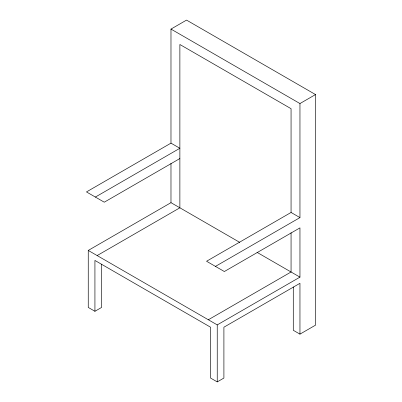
<?xml version="1.0" encoding="UTF-8"?>
<svg xmlns="http://www.w3.org/2000/svg" width="402" height="402" viewBox="0 0 402 402"><rect width="100%" height="100%" fill="white"/><g stroke="black" fill="none" stroke-linecap="round" stroke-linejoin="round"><path stroke-width="0.6" d="M179.875 158.544L104.269 202.196L86.475 191.925L170.981 143.137L170.981 29.085L186.543 20.1L315.525 94.565L315.525 325.153L299.957 334.137L293.284 330.288L293.284 286.978M95.369 197.06L179.875 148.273L170.981 143.137M170.981 29.085L299.957 103.55L315.525 94.565M101.595 264.124L101.595 307.435L94.927 311.289L88.254 307.435L88.254 250.431L170.981 202.668L239.788 242.396M97.148 255.566L179.875 207.804L179.875 44.491L291.063 108.686L291.063 212.467L206.558 261.255L224.351 271.526L299.957 227.874L299.957 277.134L217.236 324.896L88.254 250.431M215.457 266.39L299.957 217.603L299.957 103.55M208.337 319.761L291.063 271.998L291.063 232.713M94.927 311.289L94.927 260.446L210.563 327.208L210.563 378.051L217.236 381.9L223.904 378.051L223.904 327.208L299.957 283.299L299.957 334.137M291.063 212.467L299.957 217.603M257.059 252.366L299.957 277.134M217.236 324.896L217.236 381.9M170.981 163.383L170.981 202.668"/></g></svg>
